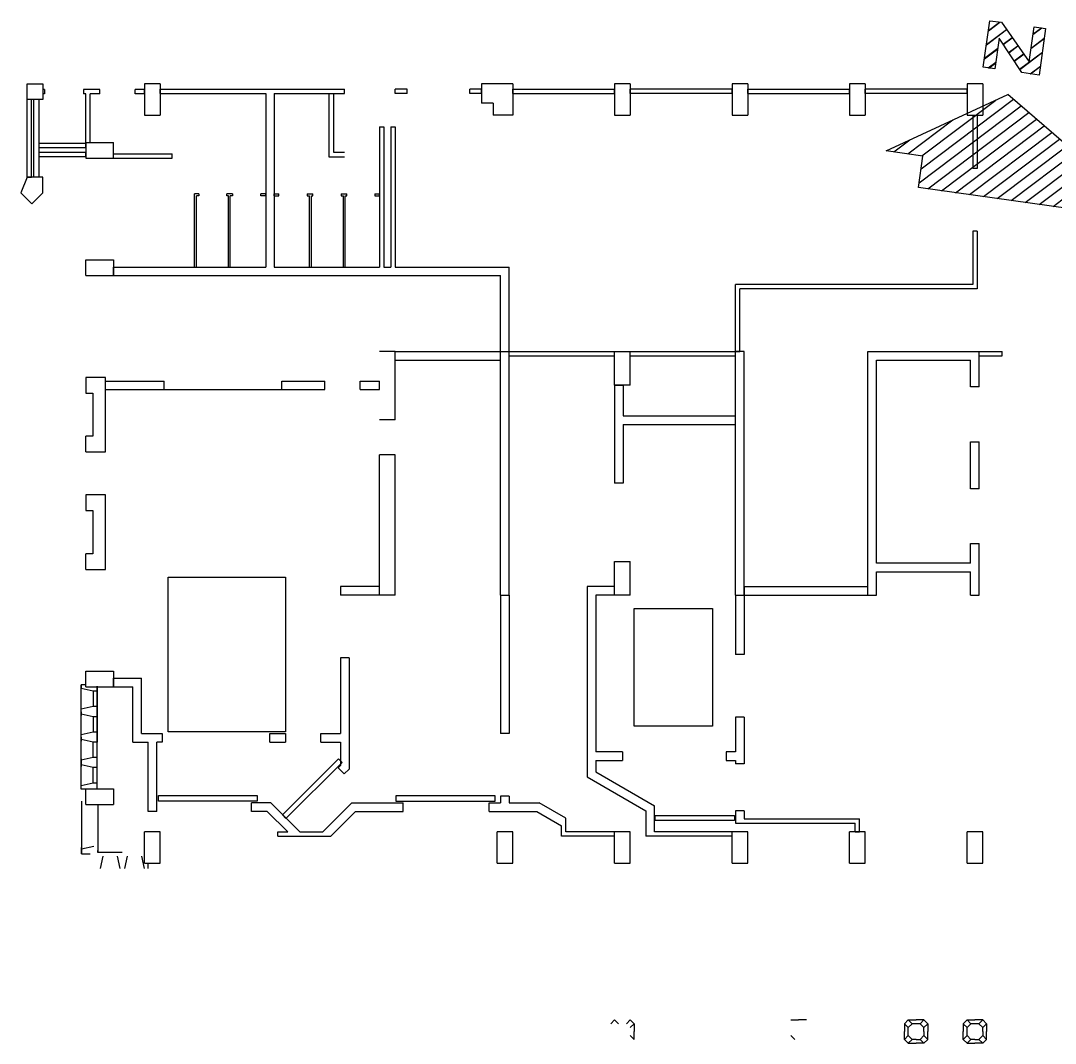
# Model space of a CAD drawing. Header units: millimetres. Extents: x -68315 to 81584, y -44830 to 67795.
# Drawn here: x -33681 to -7262, y -44830 to -18720 of the extents above; entities that cross this region are included whole.
import ezdxf

# ---------------------------------------------------------------- set-up
doc = ezdxf.new("R2010")
doc.units = ezdxf.units.MM
for name, color, linetype in [('BRICK_WALLS_P4', 1, 'Continuous'), ('COLUMNS_P5', 5, 'Continuous'), ('TITLE_BLOCK_P6', 7, 'Continuous'), ('WINDOWS_P2', 4, 'Continuous')]:
    doc.layers.add(name, color=color, linetype=linetype)

msp = doc.modelspace()

# ---------------------------------------------------------------- hatches: boundary and pattern name
at = {"layer": 'TITLE_BLOCK_P6', "linetype": 'Continuous'}
h = msp.add_hatch(dxfattribs=at)
h.set_pattern_fill('_U', color=256, scale=253.999926, angle=37.01, style=0, pattern_type=0)
h.set_pattern_definition([(37.01, (9346.5, 31407.1), (-152.8964, 202.8267), [])])
h.paths.add_polyline_path([(-10755.9, -22978.8), (-10643.2, -22176.7), (-11581.3, -22044.9), (-8471.5, -20603.1), (-5879.6, -22846.2), (-6817.7, -22714.4), (-6930.5, -23516.4)], flags=16)
h.paths.add_polyline_path([(-9101, -19908.8), (-8934, -18720.4), (-8636.9, -18762.2), (-7930.4, -19770.3), (-7805.1, -18879.1), (-7508, -18920.8), (-7675, -20109.2), (-8120.7, -20046.5), (-8694.3, -19170.7), (-8803.9, -19950.5)], flags=0)
h = msp.add_hatch(dxfattribs=at)
h.set_pattern_fill('_U', color=256, scale=253.999926, angle=37, style=0, pattern_type=0)
h.set_pattern_definition([(37, (9346.5, 31407.1), (-152.861, 202.8534), [])])
h.paths.add_polyline_path([(-9101, -19908.8), (-8934, -18720.4), (-8636.9, -18762.2), (-7930.4, -19770.3), (-7805.1, -18879.1), (-7508, -18920.8), (-7675, -20109.2), (-8120.7, -20046.5), (-8694.3, -19170.7), (-8803.9, -19950.5)], flags=16)

# ---------------------------------------------------------------- linework, layer by layer
at = {"layer": 'BRICK_WALLS_P4', "linetype": 'Continuous'}
for p, q in [((-33074.5, -20474.8), (-33115.3, -20474.8)), ((-33074.5, -20584.8), (-33115.3, -20584.8)), ((-33074.5, -20474.8), (-33074.5, -20584.8)), ((-31660.3, -20474.8), (-32074.5, -20474.8)), ((-32074.5, -20474.8), (-32074.5, -20584.8)), ((-32015.3, -20584.8), (-32074.5, -20584.8)), ((-32015.3, -21829.8), (-32015.3, -20584.8)), ((-31905.3, -21829.8), (-31905.3, -20584.8)), ((-31660.3, -20584.8), (-31905.3, -20584.8)), ((-31660.3, -20584.8), (-31660.3, -20474.8)), ((-30515.3, -20474.8), (-30760.3, -20474.8)), ((-30760.3, -20584.8), (-30760.3, -20474.8)), ((-30515.3, -20584.8), (-30760.3, -20584.8)), ((-30515.3, -20584.8), (-30515.3, -20474.8)), ((-30115.3, -20469.8), (-25415.3, -20469.8)), ((-30115.3, -20579.8), (-30115.3, -20469.8)), ((-30115.3, -20579.8), (-27425.3, -20579.8)), ((-27425.3, -20579.8), (-27425.3, -25009.8)), ((-27205.3, -20579.8), (-27205.3, -25009.8)), ((-27205.3, -20579.8), (-25415.3, -20579.8)), ((-25811.3, -20579.8), (-25811.3, -22194.8)), ((-25696.3, -20579.8), (-25696.3, -22079.8)), ((-25415.3, -20579.8), (-25415.3, -20469.8)), ((-23815.3, -20469.8), (-24115.3, -20469.8)), ((-24115.3, -20579.8), (-24115.3, -20469.8)), ((-23815.3, -20579.8), (-24115.3, -20579.8)), ((-23815.3, -20579.8), (-23815.3, -20469.8)), ((-21915.3, -20469.8), (-22215.3, -20469.8)), ((-22215.3, -20579.8), (-22215.3, -20469.8)), ((-21915.3, -20579.8), (-22215.3, -20579.8)), ((-21915.3, -20579.8), (-21915.3, -20469.8)), ((-21115.3, -20469.8), (-18515.3, -20469.8)), ((-21115.3, -20579.8), (-21115.3, -20469.8)), ((-21115.3, -20579.8), (-18515.3, -20579.8)), ((-18515.3, -20579.8), (-18515.3, -20469.8)), ((-15515.3, -20469.8), (-18115.3, -20469.8)), ((-18115.3, -20579.8), (-18115.3, -20469.8)), ((-15515.3, -20579.8), (-18115.3, -20579.8)), ((-15515.3, -20579.8), (-15515.3, -20469.8)), ((-15115.3, -20469.8), (-12515.3, -20469.8)), ((-15115.3, -20579.8), (-15115.3, -20469.8)), ((-15115.3, -20579.8), (-12515.3, -20579.8)), ((-12515.3, -20579.8), (-12515.3, -20469.8)), ((-9515.3, -20469.8), (-12115.3, -20469.8)), ((-12115.3, -20579.8), (-12115.3, -20469.8)), ((-9515.3, -20579.8), (-12115.3, -20579.8)), ((-9515.3, -20579.8), (-9515.3, -20469.8)), ((-33405.3, -20729.8), (-33515.3, -20729.8)), ((-33515.3, -22712.6), (-33515.3, -20729.8)), ((-33405.3, -22712.6), (-33405.3, -20729.8)), ((-9370.3, -21129.8), (-9370.3, -22494.8)), ((-9370.3, -21129.8), (-9260.3, -21129.8)), ((-9260.3, -21129.8), (-9260.3, -22494.8)), ((-24515.3, -21429.8), (-24515.3, -25009.8)), ((-24515.3, -21429.8), (-24405.3, -21429.8)), ((-24405.3, -21429.8), (-24405.3, -25009.8)), ((-24225.3, -21429.8), (-24225.3, -25009.8)), ((-24225.3, -21429.8), (-24115.3, -21429.8)), ((-24115.3, -21429.8), (-24115.3, -25009.8)), ((-32015.3, -21858.9), (-33215.3, -21858.9)), ((-32015.3, -21829.8), (-31905.3, -21829.8)), ((-32015.3, -21968.9), (-32015.3, -21858.9)), ((-32015.3, -21968.9), (-33215.3, -21968.9)), ((-32015.3, -22087.1), (-33215.3, -22087.1)), ((-32015.3, -22197.1), (-32015.3, -22087.1)), ((-31315.3, -22119.8), (-29815.3, -22119.8)), ((-31315.3, -22229.8), (-31315.3, -22119.8)), ((-29815.3, -22229.8), (-29815.3, -22119.8)), ((-25696.3, -22079.8), (-25415.3, -22079.8)), ((-32015.3, -22197.1), (-33215.3, -22197.1)), ((-31315.3, -22229.8), (-29815.3, -22229.8)), ((-25811.3, -22194.8), (-25415.3, -22194.8)), ((-33515.3, -22712.6), (-33405.3, -22712.6)), ((-9260.3, -22494.8), (-9370.3, -22494.8)), ((-29244.5, -25009.8), (-29244.5, -23139.4)), ((-29134.3, -23139.4), (-29244.5, -23139.4)), ((-29194.5, -25009.8), (-29194.5, -23189.4)), ((-29134.3, -23189.4), (-29194.5, -23189.4)), ((-29134.3, -23139.4), (-29134.3, -23189.4)), ((-28268.7, -23139.4), (-28414.3, -23139.4)), ((-28414.3, -23189.4), (-28414.3, -23139.4)), ((-28378.8, -23189.4), (-28414.3, -23189.4)), ((-28268.7, -23139.4), (-28378.8, -23139.4)), ((-28378.8, -25009.8), (-28378.8, -23189.4)), ((-28328.8, -25009.8), (-28328.8, -23189.4)), ((-28268.7, -23189.4), (-28328.8, -23189.4)), ((-28268.7, -23189.4), (-28328.8, -23189.4)), ((-28268.7, -23139.4), (-28268.7, -23189.4)), ((-27548.7, -23189.4), (-27548.7, -23139.4)), ((-27425.3, -23139.4), (-27548.7, -23139.4)), ((-27513.1, -23189.4), (-27548.7, -23189.4)), ((-27425.3, -23189.4), (-27548.7, -23189.4)), ((-27425.3, -23189.4), (-27425.3, -23139.4)), ((-27210.3, -23139.4), (-27087, -23139.4)), ((-27210.3, -23189.4), (-27210.3, -23139.4)), ((-27210.3, -23189.4), (-27087, -23189.4)), ((-27122.5, -23189.4), (-27087, -23189.4)), ((-27087, -23189.4), (-27087, -23139.4)), ((-26367, -23139.4), (-26367, -23189.4)), ((-26367, -23139.4), (-26221.3, -23139.4)), ((-26367, -23139.4), (-26256.9, -23139.4)), ((-26367, -23189.4), (-26306.9, -23189.4)), ((-26367, -23189.4), (-26306.9, -23189.4)), ((-26306.9, -25009.8), (-26306.9, -23189.4)), ((-26256.9, -25009.8), (-26256.9, -23189.4)), ((-26256.9, -23189.4), (-26221.3, -23189.4)), ((-26221.3, -23189.4), (-26221.3, -23139.4)), ((-25501.3, -23139.4), (-25355.7, -23139.4)), ((-25501.3, -23139.4), (-25391.2, -23139.4)), ((-25501.3, -23139.4), (-25501.3, -23189.4)), ((-25501.3, -23189.4), (-25441.2, -23189.4)), ((-25501.3, -23189.4), (-25441.2, -23189.4)), ((-25441.2, -25009.8), (-25441.2, -23189.4)), ((-25391.2, -25009.8), (-25391.2, -23189.4)), ((-25391.2, -23189.4), (-25355.7, -23189.4)), ((-25355.7, -23189.4), (-25355.7, -23139.4)), ((-24635.7, -23139.4), (-24635.7, -23189.4)), ((-24635.7, -23139.4), (-24525.5, -23139.4)), ((-24635.7, -23139.4), (-24515.3, -23139.4)), ((-24635.7, -23189.4), (-24515.3, -23189.4)), ((-24635.7, -23189.4), (-24575.5, -23189.4)), ((-24515.3, -23189.4), (-24515.3, -23139.4)), ((-9260.3, -24094.8), (-9370.3, -24094.8)), ((-9370.3, -24094.8), (-9370.3, -25459.8)), ((-9260.3, -24094.8), (-9260.3, -25569.8)), ((-31315.3, -25009.8), (-27425.3, -25009.8)), ((-31315.3, -25229.8), (-31315.3, -25009.8)), ((-29244.5, -25009.8), (-29194.5, -25009.8)), ((-28378.8, -25009.8), (-28328.8, -25009.8)), ((-27205.3, -25009.8), (-24515.3, -25009.8)), ((-26306.9, -25009.8), (-26256.9, -25009.8)), ((-25441.2, -25009.8), (-25391.2, -25009.8)), ((-24405.3, -25009.8), (-24225.3, -25009.8)), ((-24115.3, -25009.8), (-21205.3, -25009.8)), ((-21205.3, -27279.8), (-21205.3, -25009.8)), ((-31315.3, -25229.8), (-21425.3, -25229.8)), ((-21425.3, -27169.8), (-21425.3, -25229.8)), ((-15425.3, -27279.8), (-15425.3, -25459.8)), ((-9370.3, -25459.8), (-15425.3, -25459.8)), ((-15315.3, -27169.8), (-15315.3, -25569.8)), ((-9260.3, -25569.8), (-15315.3, -25569.8)), ((-24115.3, -27169.8), (-21425.3, -27169.8)), ((-24115.3, -27389.8), (-24115.3, -27169.8)), ((-21425.3, -27389.8), (-21425.3, -27169.8)), ((-21205.3, -27169.8), (-18515.3, -27169.8)), ((-18515.3, -27279.8), (-18515.3, -27169.8)), ((-18115.3, -27169.8), (-15315.3, -27169.8)), ((-18115.3, -27279.8), (-18115.3, -27169.8)), ((-9205.3, -27169.8), (-8615.3, -27169.8)), ((-9205.3, -27279.8), (-9205.3, -27169.8)), ((-8615.3, -27279.8), (-8615.3, -27169.8)), ((-24115.3, -27389.8), (-21425.3, -27389.8)), ((-21205.3, -27279.8), (-18515.3, -27279.8)), ((-18115.3, -27279.8), (-15425.3, -27279.8)), ((-9205.3, -27279.8), (-8615.3, -27279.8)), ((-31515.3, -27919.8), (-30015.3, -27919.8)), ((-31515.3, -28139.8), (-31515.3, -27919.8)), ((-30015.3, -28139.8), (-30015.3, -27919.8)), ((-27015.3, -28139.8), (-27015.3, -27919.8)), ((-27015.3, -27919.8), (-25915.3, -27919.8)), ((-25915.3, -28139.8), (-25915.3, -27919.8)), ((-25015.3, -28139.8), (-25015.3, -27919.8)), ((-25015.3, -27919.8), (-24515.3, -27919.8)), ((-24515.3, -28139.8), (-24515.3, -27919.8)), ((-31515.3, -28139.8), (-30015.3, -28139.8)), ((-30015.3, -28139.8), (-27015.3, -28139.8)), ((-27015.3, -28139.8), (-25915.3, -28139.8)), ((-25015.3, -28139.8), (-24515.3, -28139.8)), ((-18515.3, -28029.8), (-18515.3, -30529.8)), ((-18515.3, -28029.8), (-18295.3, -28029.8)), ((-18295.3, -28029.8), (-18295.3, -28809.8)), ((-18295.3, -28809.8), (-15425.3, -28809.8)), ((-18295.3, -29029.8), (-18295.3, -30529.8)), ((-18295.3, -29029.8), (-15425.3, -29029.8)), ((-15425.3, -29029.8), (-15425.3, -28809.8)), ((-18295.3, -30529.8), (-18515.3, -30529.8)), ((-29915.3, -32929.8), (-26915.3, -32929.8)), ((-29915.3, -36879.8), (-29915.3, -32929.8)), ((-26915.3, -32929.8), (-26915.3, -36879.8)), ((-24515.3, -33169.8), (-25515.3, -33169.8)), ((-25515.3, -33169.8), (-25515.3, -33389.8)), ((-24515.3, -33389.8), (-24515.3, -33169.8)), ((-19215.3, -33169.8), (-19215.3, -38029.8)), ((-18515.3, -33169.8), (-19215.3, -33169.8)), ((-18515.3, -33389.8), (-18515.3, -33169.8)), ((-15205.3, -33169.8), (-12045.3, -33169.8)), ((-15205.3, -33169.8), (-15205.3, -34902.4)), ((-12045.3, -33389.8), (-12045.3, -33169.8)), ((-24515.3, -33389.8), (-25515.3, -33389.8)), ((-21425.3, -33389.8), (-21425.3, -36919.2)), ((-21425.3, -33389.8), (-21205.3, -33389.8)), ((-21205.3, -33389.8), (-21205.3, -36919.2)), ((-18995.3, -33389.8), (-18995.3, -37389.8)), ((-18515.3, -33389.8), (-18995.3, -33389.8)), ((-15425.3, -33389.8), (-15425.3, -34902.4)), ((-15425.3, -33389.8), (-12045.3, -33389.8)), ((-18015.3, -36729.8), (-18015.3, -33729.8)), ((-18015.3, -33729.8), (-16015.3, -33729.8)), ((-16015.3, -33729.8), (-16015.3, -36729.8)), ((-25295.3, -34989.8), (-25515.3, -34989.8)), ((-25515.3, -34989.8), (-25515.3, -36919.8)), ((-25295.3, -34989.8), (-25295.3, -37827.1)), ((-15205.3, -34902.4), (-15425.3, -34902.4)), ((-31315.3, -35509.8), (-30600.3, -35509.8)), ((-31315.3, -35729.8), (-31315.3, -35509.8)), ((-30600.3, -36919.8), (-30600.3, -35509.8)), ((-31315.3, -35729.8), (-30820.3, -35729.8)), ((-30820.3, -37139.8), (-30820.3, -35729.8)), ((-15205.3, -36502.4), (-15425.3, -36502.4)), ((-15425.3, -36502.4), (-15425.3, -37389.8)), ((-15205.3, -36502.4), (-15205.3, -37695.8)), ((-30600.3, -36919.8), (-30070.8, -36919.8)), ((-30070.8, -36919.8), (-30070.8, -37139.8)), ((-26915.3, -36879.8), (-29915.3, -36879.8)), ((-27315.3, -37139.8), (-27315.3, -36919.8)), ((-27315.3, -36919.8), (-26915.3, -36919.8)), ((-26915.3, -36919.8), (-26915.3, -37139.8)), ((-26015.3, -37139.8), (-26015.3, -36919.8)), ((-26015.3, -36919.8), (-25515.3, -36919.8)), ((-21205.3, -36919.2), (-21425.3, -36919.2)), ((-16015.3, -36729.8), (-18015.3, -36729.8)), ((-30820.3, -37139.8), (-30425.3, -37139.8)), ((-30425.3, -38909.8), (-30425.3, -37139.8)), ((-30205.3, -38909.8), (-30205.3, -37139.8)), ((-30070.8, -37139.8), (-30205.3, -37139.8)), ((-27315.3, -37139.8), (-26915.3, -37139.8)), ((-26015.3, -37139.8), (-25515.3, -37139.8)), ((-25515.3, -37139.8), (-25515.3, -37736)), ((-18315.3, -37389.8), (-18995.3, -37389.8)), ((-18315.3, -37389.8), (-18315.3, -37609.8)), ((-15425.3, -37389.8), (-15665.3, -37389.8)), ((-15665.3, -37389.8), (-15665.3, -37609.8)), ((-25575.4, -37796.1), (-25515.3, -37736)), ((-18995.3, -37609.8), (-18995.3, -37902.8)), ((-18995.3, -37609.8), (-18315.3, -37609.8)), ((-15665.3, -37609.8), (-15425.3, -37609.8)), ((-15425.3, -37609.8), (-15425.3, -37695.8)), ((-15205.3, -37695.8), (-15425.3, -37695.8)), ((-25575.4, -37796.1), (-25419.9, -37951.7)), ((-25419.9, -37951.7), (-25295.3, -37827.1)), ((-19215.3, -38029.8), (-17715.3, -38895.8)), ((-18995.3, -37902.8), (-17495.3, -38768.8)), ((-21205.3, -38519.2), (-21425.3, -38519.2)), ((-21425.3, -38519.2), (-21425.3, -38689.8)), ((-21205.3, -38519.2), (-21205.3, -38689.8)), ((-27787.3, -38909.8), (-27787.3, -38689.8)), ((-27292.5, -38689.8), (-27787.3, -38689.8)), ((-26552.5, -39429.8), (-27292.5, -38689.8)), ((-25964.7, -39429.8), (-25224.7, -38689.8)), ((-25224.7, -38689.8), (-23915.3, -38689.8)), ((-23915.3, -38909.8), (-23915.3, -38689.8)), ((-21715.3, -38909.8), (-21715.3, -38689.8)), ((-21715.3, -38689.8), (-21425.3, -38689.8)), ((-21205.3, -38689.8), (-20444.1, -38689.8)), ((-19760.3, -39084.6), (-20444.1, -38689.8)), ((-17495.3, -39429.8), (-17495.3, -38768.8)), ((-30205.3, -38909.8), (-30425.3, -38909.8)), ((-27383.7, -38909.8), (-27787.3, -38909.8)), ((-26863.6, -39429.8), (-27383.7, -38909.8)), ((-25763.6, -39539.8), (-25133.6, -38909.8)), ((-25133.6, -38909.8), (-23915.3, -38909.8)), ((-21715.3, -38909.8), (-20503, -38909.8)), ((-20503, -38909.8), (-19870.3, -39275.1)), ((-19760.3, -39429.8), (-19760.3, -39084.6)), ((-17715.3, -38895.8), (-17715.3, -39539.8)), ((-15205.3, -38895.8), (-15425.3, -38895.8)), ((-15425.3, -38895.8), (-15425.3, -39209.8)), ((-15205.3, -38895.8), (-15205.3, -39099.8)), ((-15205.3, -39099.8), (-12260.3, -39099.8)), ((-12260.3, -39429.8), (-12260.3, -39099.8)), ((-19870.3, -39539.8), (-19870.3, -39275.1)), ((-15425.3, -39209.8), (-12370.3, -39209.8)), ((-12370.3, -39429.8), (-12370.3, -39209.8)), ((-27115.3, -39429.8), (-26863.6, -39429.8)), ((-27115.3, -39539.8), (-27115.3, -39429.8)), ((-27115.3, -39539.8), (-25763.6, -39539.8)), ((-26552.5, -39429.8), (-25964.7, -39429.8)), ((-18515.3, -39539.8), (-19870.3, -39539.8)), ((-18515.3, -39429.8), (-19760.3, -39429.8)), ((-18515.3, -39539.8), (-18515.3, -39429.8)), ((-15515.3, -39539.8), (-17715.3, -39539.8)), ((-15515.3, -39429.8), (-17495.3, -39429.8)), ((-15515.3, -39539.8), (-15515.3, -39429.8)), ((-12370.3, -39429.8), (-12260.3, -39429.8))]:
    msp.add_line(p, q, dxfattribs=at)
for points in [[(-26908, -39089.8), (-25476, -37657.9), (-25566.6, -37567.3), (-26998.6, -38999.2), (-26908, -39089.8)], [(-27646.2, -38650), (-30161.6, -38650), (-30161.6, -38501.9), (-27646.2, -38501.9), (-27646.2, -38650)], [(-21576.3, -38651.9), (-24091.7, -38651.9), (-24091.7, -38503.8), (-21576.3, -38503.8), (-21576.3, -38651.9)], [(-15451.7, -39142.6), (-17476.8, -39142.6), (-17476.8, -39014.5), (-15451.7, -39014.5), (-15451.7, -39142.6)]]:
    msp.add_lwpolyline(points, dxfattribs=at)
at = {"layer": 'COLUMNS_P5', "linetype": 'Continuous'}
for p, q in [((-30515.3, -20329.8), (-30515.3, -21129.8)), ((-30115.3, -20329.8), (-30515.3, -20329.8)), ((-30115.3, -20329.8), (-30115.3, -21129.8)), ((-21115.3, -20329.8), (-21915.3, -20329.8)), ((-21915.3, -20329.8), (-21915.3, -20829.8)), ((-21115.3, -20329.8), (-21115.3, -21129.8)), ((-18115.3, -20329.8), (-18515.3, -20329.8)), ((-18515.3, -20329.8), (-18515.3, -21129.8)), ((-18115.3, -20329.8), (-18115.3, -21129.8)), ((-15515.3, -20329.8), (-15515.3, -21129.8)), ((-15115.3, -20329.8), (-15515.3, -20329.8)), ((-15115.3, -20329.8), (-15115.3, -21129.8)), ((-12515.3, -20329.8), (-12515.3, -21129.8)), ((-12115.3, -20329.8), (-12515.3, -20329.8)), ((-12115.3, -20329.8), (-12115.3, -21129.8)), ((-9115.3, -20329.8), (-9515.3, -20329.8)), ((-9515.3, -20329.8), (-9515.3, -21129.8)), ((-9115.3, -20329.8), (-9115.3, -21129.8)), ((-33355.3, -20729.8), (-33355.3, -22712.6)), ((-33215.3, -20729.8), (-33215.3, -22712.6)), ((-21615.3, -20829.8), (-21915.3, -20829.8)), ((-21615.3, -20829.8), (-21615.3, -21129.8)), ((-30515.3, -21129.8), (-30115.3, -21129.8)), ((-21115.3, -21129.8), (-21615.3, -21129.8)), ((-18515.3, -21129.8), (-18115.3, -21129.8)), ((-15515.3, -21129.8), (-15115.3, -21129.8)), ((-12515.3, -21129.8), (-12115.3, -21129.8)), ((-9515.3, -21129.8), (-9115.3, -21129.8)), ((-32015.3, -21829.8), (-32015.3, -22229.8)), ((-32015.3, -21829.8), (-31315.3, -21829.8)), ((-31315.3, -22229.8), (-31315.3, -21829.8)), ((-32015.3, -22229.8), (-31315.3, -22229.8)), ((-33515.3, -22712.6), (-33681, -23112.6)), ((-33115.3, -22712.6), (-33515.3, -22712.6)), ((-33115.3, -23112.6), (-33115.3, -22712.6)), ((-33398.2, -23395.5), (-33681, -23112.6)), ((-33115.3, -23112.6), (-33398.2, -23395.5)), ((-32015.3, -25229.8), (-32015.3, -24829.8)), ((-32015.3, -24829.8), (-31315.3, -24829.8)), ((-31315.3, -24829.8), (-31315.3, -25229.8)), ((-32015.3, -25229.8), (-31315.3, -25229.8)), ((-24115.3, -27169.8), (-24515.3, -27169.8)), ((-24115.3, -28907.1), (-24115.3, -27169.8)), ((-21425.3, -33389.8), (-21425.3, -27169.8)), ((-21425.3, -27169.8), (-21205.3, -27169.8)), ((-21205.3, -33389.8), (-21205.3, -27169.8)), ((-18515.3, -27169.8), (-18115.3, -27169.8)), ((-18515.3, -28029.8), (-18515.3, -27169.8)), ((-18115.3, -28029.8), (-18115.3, -27169.8)), ((-15205.3, -27169.8), (-15425.3, -27169.8)), ((-15425.3, -33389.8), (-15425.3, -27169.8)), ((-15205.3, -33389.8), (-15205.3, -27169.8)), ((-12045.3, -27169.8), (-9205.3, -27169.8)), ((-12045.3, -33389.8), (-12045.3, -27169.8)), ((-9205.3, -28069.8), (-9205.3, -27169.8)), ((-11825.3, -27389.8), (-9425.3, -27389.8)), ((-11825.3, -32569.8), (-11825.3, -27389.8)), ((-9425.3, -28069.8), (-9425.3, -27389.8)), ((-32015.3, -27829.8), (-32015.3, -28229.8)), ((-31515.3, -27829.8), (-32015.3, -27829.8)), ((-31515.3, -29729.8), (-31515.3, -27829.8)), ((-32015.3, -28229.8), (-31835.3, -28229.8)), ((-31835.3, -28229.8), (-31835.3, -29329.8)), ((-18115.3, -28029.8), (-18515.3, -28029.8)), ((-9205.3, -28069.8), (-9425.3, -28069.8)), ((-24115.3, -28907.1), (-24515.3, -28907.1)), ((-32015.3, -29729.8), (-32015.3, -29329.8)), ((-31835.3, -29329.8), (-32015.3, -29329.8)), ((-9425.3, -30669.8), (-9425.3, -29469.8)), ((-9425.3, -29469.8), (-9205.3, -29469.8)), ((-9205.3, -30669.8), (-9205.3, -29469.8)), ((-32015.3, -29729.8), (-31515.3, -29729.8)), ((-24515.3, -33389.8), (-24515.3, -29807.1)), ((-24115.3, -29807.1), (-24515.3, -29807.1)), ((-24115.3, -33389.8), (-24115.3, -29807.1)), ((-32015.3, -30829.8), (-32015.3, -31229.8)), ((-31515.3, -30829.8), (-32015.3, -30829.8)), ((-31515.3, -32729.8), (-31515.3, -30829.8)), ((-9205.3, -30669.8), (-9425.3, -30669.8)), ((-32015.3, -31229.8), (-31835.3, -31229.8)), ((-31835.3, -31229.8), (-31835.3, -32329.8)), ((-9425.3, -32569.8), (-9425.3, -32069.8)), ((-9425.3, -32069.8), (-9205.3, -32069.8)), ((-9205.3, -33389.8), (-9205.3, -32069.8)), ((-32015.3, -32729.8), (-32015.3, -32329.8)), ((-31835.3, -32329.8), (-32015.3, -32329.8)), ((-32015.3, -32729.8), (-31515.3, -32729.8)), ((-18515.3, -32529.8), (-18115.3, -32529.8)), ((-18515.3, -33389.8), (-18515.3, -32529.8)), ((-18115.3, -33389.8), (-18115.3, -32529.8)), ((-9425.3, -32569.8), (-11825.3, -32569.8)), ((-11825.3, -32789.8), (-9425.3, -32789.8)), ((-11825.3, -33389.8), (-11825.3, -32789.8)), ((-9425.3, -33389.8), (-9425.3, -32789.8)), ((-24115.3, -33389.8), (-24515.3, -33389.8)), ((-21425.3, -33389.8), (-21205.3, -33389.8)), ((-18115.3, -33389.8), (-18515.3, -33389.8)), ((-15425.3, -33389.8), (-15205.3, -33389.8)), ((-12045.3, -33389.8), (-11825.3, -33389.8)), ((-9425.3, -33389.8), (-9205.3, -33389.8)), ((-32015.3, -35329.8), (-31315.3, -35329.8)), ((-32015.3, -35729.8), (-32015.3, -35329.8)), ((-31315.3, -35329.8), (-31315.3, -35729.8)), ((-32015.3, -35729.8), (-31315.3, -35729.8)), ((-32015.3, -38729.8), (-32015.3, -38329.8)), ((-32015.3, -38329.8), (-31315.3, -38329.8)), ((-31315.3, -38329.8), (-31315.3, -38729.8)), ((-32015.3, -38729.8), (-31315.3, -38729.8)), ((-30115.3, -39429.8), (-30515.3, -39429.8)), ((-30515.3, -40229.8), (-30515.3, -39429.8)), ((-30115.3, -40229.8), (-30115.3, -39429.8)), ((-21515.3, -40229.8), (-21515.3, -39429.8)), ((-21115.3, -39429.8), (-21515.3, -39429.8)), ((-21115.3, -40229.8), (-21115.3, -39429.8)), ((-18115.3, -39429.8), (-18515.3, -39429.8)), ((-18515.3, -40229.8), (-18515.3, -39429.8)), ((-18115.3, -40229.8), (-18115.3, -39429.8)), ((-15515.3, -40229.8), (-15515.3, -39429.8)), ((-15115.3, -39429.8), (-15515.3, -39429.8)), ((-15115.3, -40229.8), (-15115.3, -39429.8)), ((-12115.3, -39429.8), (-12515.3, -39429.8)), ((-12515.3, -40229.8), (-12515.3, -39429.8)), ((-12115.3, -40229.8), (-12115.3, -39429.8)), ((-9115.3, -39429.8), (-9515.3, -39429.8)), ((-9515.3, -40229.8), (-9515.3, -39429.8)), ((-9115.3, -40229.8), (-9115.3, -39429.8)), ((-30515.3, -40229.8), (-30115.3, -40229.8)), ((-21515.3, -40229.8), (-21115.3, -40229.8)), ((-18515.3, -40229.8), (-18115.3, -40229.8)), ((-15515.3, -40229.8), (-15115.3, -40229.8)), ((-12515.3, -40229.8), (-12115.3, -40229.8)), ((-9515.3, -40229.8), (-9115.3, -40229.8)), ((-18615.3, -44329.8), (-18515.3, -44229.8)), ((-18415.3, -44329.8), (-18515.3, -44229.8)), ((-18215.3, -44329.8), (-18115.3, -44229.8)), ((-18015.3, -44329.8), (-18115.3, -44229.8)), ((-18115.3, -44429.8), (-18015.3, -44329.8)), ((-18015.3, -44329.8), (-18015.3, -44529.8)), ((-14015.3, -44229.8), (-13815.3, -44229.8)), ((-13615.3, -44229.8), (-13815.3, -44229.8)), ((-11115.3, -44329.8), (-11015.3, -44229.8)), ((-11015.3, -44429.8), (-11115.3, -44329.8)), ((-11115.3, -44329.8), (-11115.3, -44529.8)), ((-10915.3, -44329.8), (-11015.3, -44229.8)), ((-11015.3, -44229.8), (-10815.3, -44229.8)), ((-11015.3, -44429.8), (-10915.3, -44329.8)), ((-10815.3, -44329.8), (-10915.3, -44329.8)), ((-10615.3, -44229.8), (-10815.3, -44229.8)), ((-10715.3, -44329.8), (-10815.3, -44329.8)), ((-10715.3, -44329.8), (-10615.3, -44229.8)), ((-10715.3, -44329.8), (-10615.3, -44429.8)), ((-10515.3, -44329.8), (-10615.3, -44229.8)), ((-10615.3, -44429.8), (-10515.3, -44329.8)), ((-10515.3, -44329.8), (-10515.3, -44529.8)), ((-9615.3, -44329.8), (-9515.3, -44229.8)), ((-9515.3, -44429.8), (-9615.3, -44329.8)), ((-9615.3, -44329.8), (-9615.3, -44529.8)), ((-9415.3, -44329.8), (-9515.3, -44229.8)), ((-9515.3, -44229.8), (-9315.3, -44229.8)), ((-9515.3, -44429.8), (-9415.3, -44329.8)), ((-9315.3, -44329.8), (-9415.3, -44329.8)), ((-9115.3, -44229.8), (-9315.3, -44229.8)), ((-9215.3, -44329.8), (-9315.3, -44329.8)), ((-9215.3, -44329.8), (-9115.3, -44229.8)), ((-9215.3, -44329.8), (-9115.3, -44429.8)), ((-9015.3, -44329.8), (-9115.3, -44229.8)), ((-9115.3, -44429.8), (-9015.3, -44329.8)), ((-9015.3, -44329.8), (-9015.3, -44529.8)), ((-18115.3, -44629.8), (-18015.3, -44729.8)), ((-18015.3, -44729.8), (-18015.3, -44529.8)), ((-13915.3, -44729.8), (-14015.3, -44629.8)), ((-11115.3, -44729.8), (-11115.3, -44529.8)), ((-11015.3, -44629.8), (-11115.3, -44729.8)), ((-11015.3, -44529.8), (-11015.3, -44429.8)), ((-11015.3, -44629.8), (-11015.3, -44529.8)), ((-10915.3, -44729.8), (-11015.3, -44629.8)), ((-10615.3, -44629.8), (-10715.3, -44729.8)), ((-10615.3, -44529.8), (-10615.3, -44429.8)), ((-10615.3, -44529.8), (-10615.3, -44629.8)), ((-10615.3, -44629.8), (-10515.3, -44729.8)), ((-10515.3, -44729.8), (-10515.3, -44529.8)), ((-9615.3, -44729.8), (-9615.3, -44529.8)), ((-9515.3, -44629.8), (-9615.3, -44729.8)), ((-9515.3, -44529.8), (-9515.3, -44429.8)), ((-9515.3, -44629.8), (-9515.3, -44529.8)), ((-9415.3, -44729.8), (-9515.3, -44629.8)), ((-9115.3, -44629.8), (-9215.3, -44729.8)), ((-9115.3, -44529.8), (-9115.3, -44429.8)), ((-9115.3, -44529.8), (-9115.3, -44629.8)), ((-9115.3, -44629.8), (-9015.3, -44729.8)), ((-9015.3, -44729.8), (-9015.3, -44529.8)), ((-11115.3, -44729.8), (-11015.3, -44829.8)), ((-10915.3, -44729.8), (-11015.3, -44829.8)), ((-11015.3, -44829.8), (-10815.3, -44829.8)), ((-10815.3, -44729.8), (-10915.3, -44729.8)), ((-10815.3, -44729.8), (-10715.3, -44729.8)), ((-10615.3, -44829.8), (-10815.3, -44829.8)), ((-10715.3, -44729.8), (-10615.3, -44829.8)), ((-10515.3, -44729.8), (-10615.3, -44829.8)), ((-9615.3, -44729.8), (-9515.3, -44829.8)), ((-9415.3, -44729.8), (-9515.3, -44829.8)), ((-9515.3, -44829.8), (-9315.3, -44829.8)), ((-9315.3, -44729.8), (-9415.3, -44729.8)), ((-9315.3, -44729.8), (-9215.3, -44729.8)), ((-9115.3, -44829.8), (-9315.3, -44829.8)), ((-9215.3, -44729.8), (-9115.3, -44829.8)), ((-9015.3, -44729.8), (-9115.3, -44829.8))]:
    msp.add_line(p, q, dxfattribs=at)
msp.add_lwpolyline([(-33115.3, -20729.8), (-33515.3, -20729.8), (-33515.3, -20329.8), (-33115.3, -20329.8), (-33115.3, -20729.8)], dxfattribs=at)
at = {"layer": 'TITLE_BLOCK_P6', "linetype": 'Continuous'}
for points in [[(-9101, -19908.8), (-8934, -18720.4), (-8636.9, -18762.2), (-7930.4, -19770.3), (-7805.1, -18879.1), (-7508, -18920.8), (-7675, -20109.2), (-8120.7, -20046.5), (-8694.3, -19170.7), (-8803.9, -19950.5), (-9101, -19908.8)], [(-6930.5, -23516.4), (-10755.9, -22978.8), (-10643.2, -22176.7), (-11581.3, -22044.9), (-8471.5, -20603.1)], [(-6930.5, -23516.4), (-6817.7, -22714.4), (-5879.6, -22846.2), (-8471.5, -20603.1)]]:
    msp.add_lwpolyline(points, dxfattribs=at)
at = {"layer": 'WINDOWS_P2', "linetype": 'Continuous'}
for p, q in [((-32139.4, -38252.2), (-32139.4, -35681.2)), ((-32139.4, -35681.2), (-32139.4, -35781.2)), ((-32029.4, -35681.2), (-32139.4, -35681.2)), ((-31829.4, -35841.2), (-32139.4, -35772.8)), ((-31829.4, -35841.2), (-31829.4, -36233.8)), ((-31729.4, -35841.2), (-31829.4, -35841.2)), ((-31729.4, -35712.5), (-31729.4, -35841.2)), ((-31729.4, -37012.5), (-31729.4, -35712.5)), ((-31729.4, -35712.5), (-31729.4, -37012.5)), ((-31829.4, -36233.8), (-32139.4, -36302.2)), ((-32139.4, -36462.5), (-32139.4, -36262.5)), ((-32139.4, -36362.5), (-32139.4, -36462.5)), ((-31829.4, -36491.2), (-32139.4, -36422.8)), ((-31729.4, -36233.8), (-31829.4, -36233.8)), ((-31729.4, -36233.8), (-31729.4, -36491.2)), ((-31729.4, -36491.2), (-31829.4, -36491.2)), ((-31829.4, -36491.2), (-31829.4, -36883.8)), ((-31829.4, -36883.8), (-32139.4, -36952.2)), ((-31829.4, -36883.8), (-32139.4, -36952.2)), ((-32139.4, -37012.5), (-32139.4, -36912.5)), ((-32139.4, -37012.5), (-32139.4, -36912.5)), ((-31729.4, -36883.8), (-31829.4, -36883.8)), ((-31729.4, -36883.8), (-31829.4, -36883.8)), ((-31729.4, -37141.2), (-31729.4, -36883.8)), ((-31729.4, -36883.8), (-31729.4, -37141.2)), ((-32139.4, -37012.5), (-32139.4, -37112.5)), ((-32139.4, -37012.5), (-32139.4, -37112.5)), ((-31829.4, -37141.2), (-32139.4, -37072.8)), ((-31829.4, -37141.2), (-32139.4, -37072.8)), ((-31729.4, -37141.2), (-31829.4, -37141.2)), ((-31729.4, -37141.2), (-31829.4, -37141.2)), ((-31829.4, -37533.8), (-31829.4, -37141.2)), ((-31729.4, -38312.5), (-31729.4, -37012.5)), ((-31829.4, -37533.8), (-32139.4, -37602.2)), ((-32139.4, -37562.5), (-32139.4, -37762.5)), ((-32139.4, -37662.5), (-32139.4, -37562.5)), ((-31829.4, -37791.2), (-32139.4, -37722.8)), ((-31729.4, -37533.8), (-31829.4, -37533.8)), ((-31729.4, -37791.2), (-31729.4, -37533.8)), ((-31729.4, -37791.2), (-31829.4, -37791.2)), ((-31829.4, -38183.8), (-31829.4, -37791.2)), ((-31829.4, -38183.8), (-32139.4, -38252.2)), ((-32139.4, -38343.8), (-32139.4, -38243.8)), ((-31729.4, -38183.8), (-31829.4, -38183.8)), ((-31729.4, -38312.5), (-31729.4, -38183.8)), ((-32029.4, -38343.8), (-32139.4, -38343.8)), ((-32125.3, -38650.7), (-32125.3, -39932)), ((-31715.3, -38729.8), (-31715.3, -39307)), ((-31715.3, -39307), (-31715.3, -39932)), ((-31815.3, -39803.3), (-32125.3, -39871.7)), ((-32125.3, -39932), (-32125.3, -39832)), ((-32125.3, -39932), (-32125.3, -39992.3)), ((-32125.3, -39992.3), (-32125.3, -39932)), ((-32125.3, -39992.3), (-31908.3, -39992.3)), ((-31715.3, -39954.4), (-31715.3, -39904.4)), ((-31090.3, -39954.4), (-31715.3, -39954.4)), ((-31586.6, -40054.4), (-31655, -40364.4)), ((-31090.3, -39954.4), (-31240.3, -39954.4)), ((-31219, -40054.4), (-31150.6, -40364.4)), ((-30961.6, -40054.4), (-31030, -40364.4)), ((-30594, -40054.4), (-30525.6, -40364.4)), ((-30434, -40229.8), (-30434, -40364.4))]:
    msp.add_line(p, q, dxfattribs=at)

doc.saveas('drawing.dxf')
